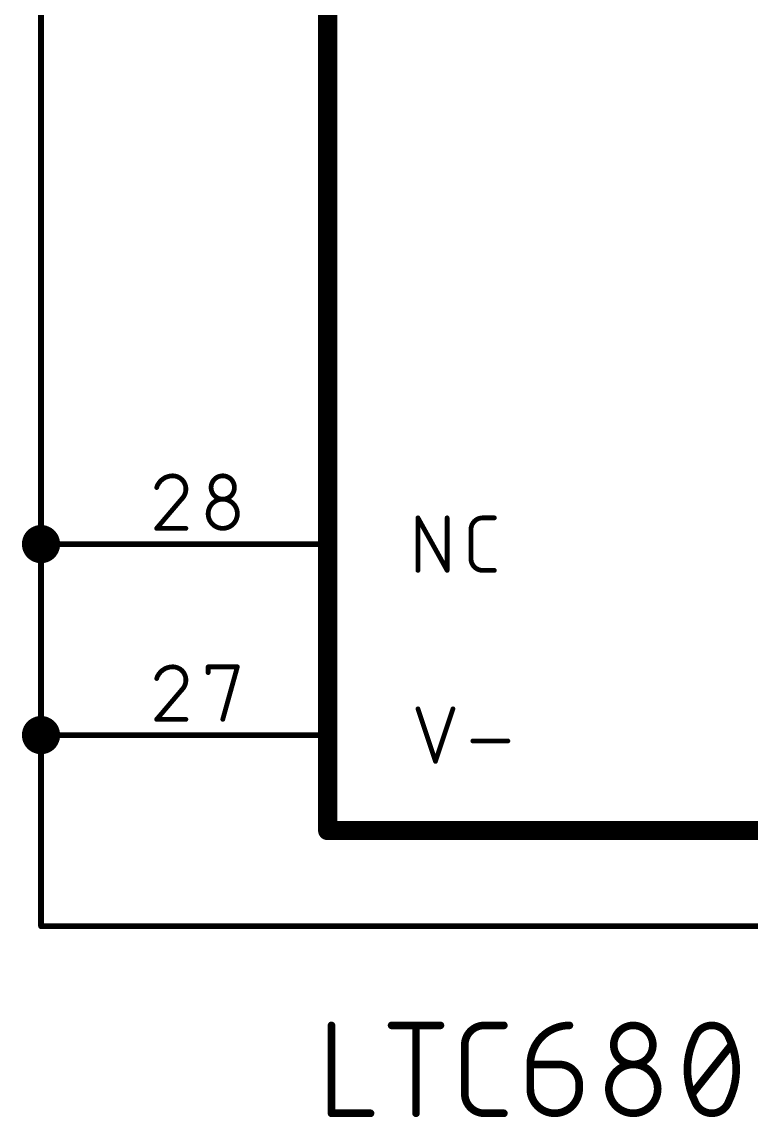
# Model space of a CAD drawing. Extents: x -75 to 101, y 0 to 115.
# Drawn here: x 60.45 to 79.84, y 0 to 29.13 of the extents above; entities that cross this region are included whole.
import ezdxf

# ---------------------------------------------------------------- set-up
doc = ezdxf.new("R2010")
doc.units = 0
for name, color, linetype in [('91', 122, 'CONTINUOUS'), ('94', 12, 'CONTINUOUS'), ('95', 251, 'CONTINUOUS')]:
    doc.layers.add(name, color=color, linetype=linetype)

msp = doc.modelspace()

# ---------------------------------------------------------------- linework, layer by layer
at = {"layer": '91', "const_width": 0.1524}
for points in [[(60.96, 55.88), (60.96, 15.24)], [(60.96, 10.16), (60.96, 15.24)], [(60.96, 15.24), (63.5, 15.24)], [(63.5, 10.16), (60.96, 10.16)], [(60.96, 5.08), (60.96, 10.16)], [(96.52, 5.08), (60.96, 5.08)]]:
    msp.add_lwpolyline(points, dxfattribs=at)
at = {"layer": '91'}
for points, const_width in [([(60.96, 14.986, 1), (60.96, 15.494, 1), (60.96, 14.986)], 0.508), ([(60.9981, 15.24, 1), (60.9219, 15.24)], 0.0762), ([(60.96, 15.2781, 1), (60.96, 15.2019)], 0.0762), ([(60.9219, 15.24, 1), (60.9981, 15.24)], 0.0762), ([(63.5, 15.2019, 1), (63.5, 15.2781)], 0.0762), ([(60.96, 9.906, 1), (60.96, 10.414, 1), (60.96, 9.906)], 0.508), ([(60.96, 10.1981, 1), (60.96, 10.1219)], 0.0762), ([(60.9981, 10.16, 1), (60.9219, 10.16)], 0.0762), ([(60.9219, 10.16, 1), (60.9981, 10.16)], 0.0762), ([(63.5, 10.1219, 1), (63.5, 10.1981)], 0.0762), ([(60.96, 5.1181, 1), (60.96, 5.0419)], 0.0762), ([(60.9219, 5.08, 1), (60.9981, 5.08)], 0.0762)]:
    msp.add_lwpolyline(points, format="xyb", dxfattribs=dict(at, const_width=const_width))
at = {"layer": '94'}
for points, const_width in [([(68.58, 7.62), (68.58, 104.14)], 0.508), ([(63.5, 15.24), (68.58, 15.24)], 0.1524), ([(63.5, 10.16), (68.58, 10.16)], 0.1524), ([(88.9, 7.62), (68.58, 7.62)], 0.508)]:
    msp.add_lwpolyline(points, dxfattribs=dict(at, const_width=const_width))
for points, const_width in [([(63.5, 15.2781, 1), (63.5, 15.2019)], 0.0762), ([(68.58, 15.2019, 1), (68.58, 15.2781)], 0.0762), ([(63.5, 10.1981, 1), (63.5, 10.1219)], 0.0762), ([(68.58, 10.1219, 1), (68.58, 10.1981)], 0.0762), ([(68.58, 7.747, 1), (68.58, 7.493)], 0.254), ([(68.453, 7.62, 1), (68.707, 7.62)], 0.254)]:
    msp.add_lwpolyline(points, format="xyb", dxfattribs=dict(at, const_width=const_width))
at = {"layer": '95'}
for points, const_width in [([(64.4616, 17.0561, 0.3252), (64.0347, 16.7457)], 0.127), ([(64.8108, 16.7068, 0.4142), (64.4616, 17.0561)], 0.127), ([(64.4616, 17.0878, 1), (64.4616, 17.0244)], 0.0635), ([(64.4616, 17.0244, 1), (64.4616, 17.0878)], 0.0635), ([(66.1021, 16.7457, 1), (65.4812, 16.7457)], 0.127), ([(64.0045, 16.7554, 1), (64.0649, 16.7359)], 0.0635), ([(64.6944, 16.4352, 0.2053), (64.8108, 16.7068)], 0.127), ([(64.8426, 16.7068, 1), (64.7791, 16.7069)], 0.0635), ([(64.7791, 16.7068, 1), (64.8426, 16.7068)], 0.0635), ([(65.5129, 16.7457, 1), (65.4494, 16.7457)], 0.0635), ([(65.4494, 16.7457, 1), (65.513, 16.7457)], 0.0635), ([(65.4812, 16.7457, 1), (66.1021, 16.7457)], 0.127), ([(66.1338, 16.7457, 1), (66.0703, 16.7457)], 0.0635), ([(66.0703, 16.7457, 1), (66.1338, 16.7457)], 0.0635), ([(64.6725, 16.4582, 1), (64.7163, 16.4122)], 0.0635), ([(64.7186, 16.4146, 1), (64.6702, 16.4558)], 0.0635), ([(66.1797, 16.0472, 1), (65.4036, 16.0472)], 0.127), ([(65.4353, 16.0472, 1), (65.3718, 16.0472)], 0.0635), ([(65.3718, 16.0472, 1), (65.4353, 16.0472)], 0.0635), ([(65.4036, 16.0472, 1), (66.1797, 16.0472)], 0.127), ([(66.2114, 16.0472, 1), (66.1479, 16.0472)], 0.0635), ([(66.1479, 16.0472, 1), (66.2114, 16.0472)], 0.0635), ([(71.0121, 15.9385, 1), (70.9485, 15.9385)], 0.0635), ([(71.0081, 15.9539, 1), (70.9525, 15.9231)], 0.0635), ([(71.7882, 15.9385, 1), (71.7247, 15.9385)], 0.0635), ([(72.7012, 15.9385, 0.4142), (72.3908, 15.6281)], 0.127), ([(72.7012, 15.9703, 1), (72.7012, 15.9068)], 0.0635), ([(72.7012, 15.9068, 1), (72.7012, 15.9702)], 0.0635), ([(73.0117, 15.9068, 1), (73.0117, 15.9703)], 0.0635), ([(64.0347, 15.6909, 1), (64.0347, 15.6273)], 0.0635), ([(64.0105, 15.6797, 1), (64.0589, 15.6385)], 0.0635), ([(64.8108, 15.6273, 1), (64.8108, 15.6909)], 0.0635), ([(72.4225, 15.6281, 1), (72.359, 15.6281)], 0.0635), ([(72.359, 15.6281, 1), (72.4225, 15.6281)], 0.0635), ([(72.4225, 14.8519, 1), (72.359, 14.8519)], 0.0635), ([(72.359, 14.8519, 1), (72.4225, 14.8519)], 0.0635), ([(72.3908, 14.8519, 0.4142), (72.7012, 14.5415)], 0.127), ([(70.9485, 14.5415, 1), (71.0121, 14.5415)], 0.0635), ([(71.7247, 14.5415, 1), (71.7882, 14.5415)], 0.0635), ([(71.7287, 14.5261, 1), (71.7842, 14.5569)], 0.0635), ([(72.7012, 14.5733, 1), (72.7012, 14.5098)], 0.0635), ([(72.7012, 14.5098, 1), (72.7012, 14.5733)], 0.0635), ([(73.0117, 14.5098, 1), (73.0117, 14.5733)], 0.0635), ([(64.4616, 11.9761, 0.3252), (64.0347, 11.6657)], 0.127), ([(64.8108, 11.6269, 0.4142), (64.4616, 11.9761)], 0.127), ([(64.4616, 12.0079, 1), (64.4616, 11.9444)], 0.0635), ([(64.4616, 11.9444, 1), (64.4616, 12.0078)], 0.0635), ([(65.4353, 11.9761, 1), (65.3718, 11.9761)], 0.0635), ([(65.4036, 12.0079, 1), (65.4036, 11.9444)], 0.0635), ([(66.2103, 11.9676, 1), (66.1491, 11.9846)], 0.0635), ([(66.1797, 11.9444, 1), (66.1797, 12.0079)], 0.0635), ([(64.0045, 11.6754, 1), (64.0649, 11.6559)], 0.0635), ([(64.6944, 11.3552, 0.2053), (64.8108, 11.6269)], 0.127), ([(64.8426, 11.6268, 1), (64.7791, 11.6269)], 0.0635), ([(64.7791, 11.6269, 1), (64.8426, 11.6269)], 0.0635), ([(65.3718, 11.8209, 1), (65.4353, 11.8209)], 0.0635), ([(64.6725, 11.3782, 1), (64.7163, 11.3322)], 0.0635), ([(64.7186, 11.3346, 1), (64.6702, 11.3758)], 0.0635), ([(71.0104, 10.8685, 1), (70.9502, 10.8485)], 0.0635), ([(71.9418, 10.8485, 1), (71.8815, 10.8685)], 0.0635), ([(64.0347, 10.6109, 1), (64.0347, 10.5473)], 0.0635), ([(64.0105, 10.5997, 1), (64.0589, 10.5585)], 0.0635), ([(64.8108, 10.5473, 1), (64.8108, 10.6109)], 0.0635), ([(65.7611, 10.5876, 1), (65.8222, 10.5706)], 0.0635), ([(72.4404, 10.0365, 1), (72.4404, 9.973)], 0.0635), ([(73.3717, 9.973, 1), (73.3717, 10.0365)], 0.0635), ([(71.4158, 9.4715, 1), (71.4761, 9.4515)], 0.0635), ([(71.4158, 9.4515, 1), (71.4761, 9.4715)], 0.0635), ([(68.7324, 2.4384, 1), (68.6308, 2.4384)], 0.1016), ([(70.2799, 2.4892, 1), (70.2799, 2.3876)], 0.1016), ([(70.9798, 2.4384, 1), (70.8782, 2.4384)], 0.1016), ([(71.5781, 2.3876, 1), (71.5781, 2.4892)], 0.1016), ([(72.7455, 2.4384, 0.4142), (72.2262, 1.9191)], 0.2032), ([(72.7455, 2.4892, 1), (72.7455, 2.3876)], 0.1016), ([(72.7455, 2.3876, 1), (72.7455, 2.4892)], 0.1016), ([(73.2648, 2.3876, 1), (73.2648, 2.4892)], 0.1016), ([(75.007, 2.4384, 0.4142), (73.9684, 1.3998)], 0.2032), ([(75.007, 2.3876, 1), (75.007, 2.4892)], 0.1016), ([(77.2247, 1.9191, 1), (76.1861, 1.9191)], 0.2032), ([(78.7933, 2.4384, 0.3205), (78.3389, 2.1138)], 0.2032), ([(79.2477, 2.1138, 0.3205), (78.7933, 2.4384)], 0.2032), ([(78.7933, 2.4892, 1), (78.7933, 2.3876)], 0.1016), ([(78.7933, 2.3876, 1), (78.7933, 2.4892)], 0.1016), ([(78.3389, 2.1138, 0.1139), (78.1442, 1.27)], 0.2032), ([(78.2909, 2.1303, 1), (78.387, 2.0974)], 0.1016), ([(78.3846, 2.0916, 1), (78.2933, 2.1361)], 0.1016), ([(79.2934, 2.1361, 1), (79.202, 2.0916)], 0.1016), ([(79.4424, 1.27, 0.1139), (79.2477, 2.1138)], 0.2032), ([(79.1996, 2.0974, 1), (79.2957, 2.1303)], 0.1016), ([(72.277, 1.9191, 1), (72.1754, 1.9191)], 0.1016), ([(72.1754, 1.9191, 1), (72.277, 1.9191)], 0.1016), ([(76.1861, 1.9191, 1), (77.2247, 1.9191)], 0.2032), ([(76.2369, 1.9191, 1), (76.1353, 1.9191)], 0.1016), ([(76.1353, 1.9191, 1), (76.2369, 1.9191)], 0.1016), ([(77.2755, 1.9191, 1), (77.1739, 1.9191)], 0.1016), ([(77.1739, 1.9191, 1), (77.2755, 1.9191)], 0.1016), ([(79.3523, 1.8874, 1), (79.2729, 1.9508)], 0.1016), ([(73.9684, 1.4506, 1), (73.9684, 1.349)], 0.1016), ([(74.0192, 1.3998, 1), (73.9176, 1.3998)], 0.1016), ([(75.2667, 0.8805, 0.4142), (74.7474, 1.3998)], 0.2032), ([(74.7474, 1.4506, 1), (74.7474, 1.349)], 0.1016), ([(74.7474, 1.349, 1), (74.7474, 1.4506)], 0.1016), ([(77.3545, 0.7507, 1), (76.0563, 0.7507)], 0.2032), ([(73.9176, 1.3998, 1), (74.0192, 1.3998)], 0.1016), ([(78.1442, 1.27, 0.1139), (78.3389, 0.4262)], 0.2032), ([(78.195, 1.27, 1), (78.0934, 1.27)], 0.1016), ([(78.0934, 1.27, 1), (78.195, 1.27)], 0.1016), ([(79.2477, 0.4262, 0.1139), (79.4424, 1.27)], 0.2032), ([(79.4932, 1.27, 1), (79.3916, 1.27)], 0.1016), ([(79.3916, 1.27, 1), (79.4932, 1.27)], 0.1016), ([(75.3175, 0.8805, 1), (75.2159, 0.8805)], 0.1016), ([(75.2159, 0.8805, 1), (75.3175, 0.8805)], 0.1016), ([(72.2262, 0.6209, 0.4142), (72.7455, 0.1016)], 0.2032), ([(72.277, 0.6209, 1), (72.1754, 0.6209)], 0.1016), ([(72.1754, 0.6209, 1), (72.277, 0.6209)], 0.1016), ([(73.9684, 0.7507, 1), (75.2667, 0.7507)], 0.2032), ([(74.0192, 0.7507, 1), (73.9176, 0.7507)], 0.1016), ([(73.9176, 0.7507, 1), (74.0192, 0.7507)], 0.1016), ([(75.3175, 0.7507, 1), (75.2159, 0.7507)], 0.1016), ([(75.2159, 0.7507, 1), (75.3175, 0.7507)], 0.1016), ([(76.0563, 0.7507, 1), (77.3545, 0.7507)], 0.2032), ([(76.1071, 0.7507, 1), (76.0055, 0.7507)], 0.1016), ([(76.0055, 0.7507, 1), (76.1071, 0.7507)], 0.1016), ([(77.4053, 0.7507, 1), (77.3037, 0.7507)], 0.1016), ([(77.3037, 0.7507, 1), (77.4053, 0.7507)], 0.1016), ([(78.2344, 0.6526, 1), (78.3137, 0.5892)], 0.1016), ([(78.3389, 0.4262, 0.3205), (78.7933, 0.1016)], 0.2032), ([(78.387, 0.4426, 1), (78.2909, 0.4097)], 0.1016), ([(78.2933, 0.4039, 1), (78.3846, 0.4484)], 0.1016), ([(78.7933, 0.1016, 0.3205), (79.2477, 0.4262)], 0.2032), ([(79.202, 0.4484, 1), (79.2934, 0.4039)], 0.1016), ([(79.2957, 0.4097, 1), (79.1996, 0.4426)], 0.1016), ([(68.6816, 0.1524, 1), (68.6816, 0.0508)], 0.1016), ([(68.6308, 0.1016, 1), (68.7324, 0.1016)], 0.1016), ([(69.7202, 0.0508, 1), (69.7202, 0.1524)], 0.1016), ([(70.8782, 0.1016, 1), (70.9798, 0.1016)], 0.1016), ([(72.7455, 0.1524, 1), (72.7455, 0.0508)], 0.1016), ([(72.7455, 0.0508, 1), (72.7455, 0.1524)], 0.1016), ([(73.2648, 0.0508, 1), (73.2648, 0.1524)], 0.1016), ([(78.7933, 0.1524, 1), (78.7933, 0.0508)], 0.1016), ([(78.7933, 0.0508, 1), (78.7933, 0.1524)], 0.1016)]:
    msp.add_lwpolyline(points, format="xyb", dxfattribs=dict(at, const_width=const_width))
for points, const_width in [([(64.6944, 16.4352), (64.0347, 15.6591)], 0.127), ([(70.9803, 14.5415), (70.9803, 15.9385)], 0.127), ([(70.9803, 15.9385), (71.7564, 14.5415)], 0.127), ([(71.7564, 14.5415), (71.7564, 15.9385)], 0.127), ([(72.7012, 15.9385), (73.0117, 15.9385)], 0.127), ([(64.0347, 15.6591), (64.8108, 15.6591)], 0.127), ([(72.3908, 14.8519), (72.3908, 15.6281)], 0.127), ([(73.0117, 14.5415), (72.7012, 14.5415)], 0.127), ([(65.4036, 11.8209), (65.4036, 11.9761)], 0.127), ([(65.4036, 11.9761), (66.1797, 11.9761)], 0.127), ([(66.1797, 11.9761), (65.7916, 10.5791)], 0.127), ([(64.6944, 11.3552), (64.0347, 10.5791)], 0.127), ([(70.9803, 10.8585), (71.446, 9.4615)], 0.127), ([(71.446, 9.4615), (71.9116, 10.8585)], 0.127), ([(64.0347, 10.5791), (64.8108, 10.5791)], 0.127), ([(72.4404, 10.0048), (73.3717, 10.0048)], 0.127), ([(68.6816, 2.4384), (68.6816, 0.1016)], 0.2032), ([(70.2799, 2.4384), (71.5781, 2.4384)], 0.2032), ([(70.929, 0.1016), (70.929, 2.4384)], 0.2032), ([(72.7455, 2.4384), (73.2648, 2.4384)], 0.2032), ([(72.2262, 0.6209), (72.2262, 1.9191)], 0.2032), ([(78.274, 0.6209), (79.3126, 1.9191)], 0.2032), ([(73.9684, 1.3998), (74.7474, 1.3998)], 0.2032), ([(73.9684, 0.7507), (73.9684, 1.3998)], 0.2032), ([(75.2667, 0.8805), (75.2667, 0.7507)], 0.2032), ([(68.6816, 0.1016), (69.7202, 0.1016)], 0.2032), ([(73.2648, 0.1016), (72.7455, 0.1016)], 0.2032)]:
    msp.add_lwpolyline(points, dxfattribs=dict(at, const_width=const_width))

doc.saveas('drawing.dxf')
